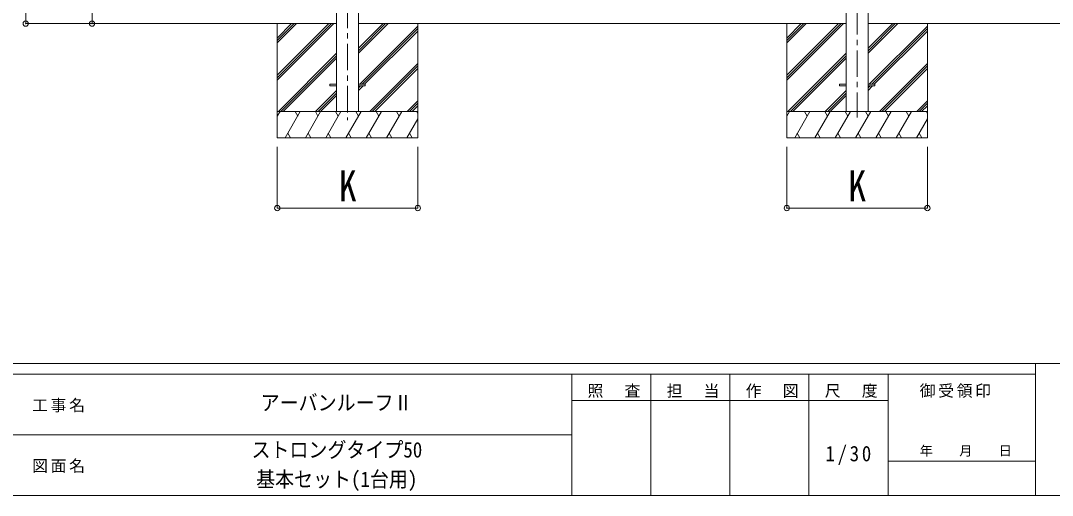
# Model space of a CAD drawing. Units: millimetres at full size, sheet at 1:30; details may follow other scales. Extents: x -8432 to 8432, y -5820 to 5820.
# Drawn here: x -435 to 5436, y -5820 to -3118 of the extents above; entities that cross this region are included whole.
import ezdxf
from ezdxf.enums import TextEntityAlignment as Align

# ---------------------------------------------------------------- set-up
doc = ezdxf.new("R2010")
doc.units = ezdxf.units.MM
doc.header["$LTSCALE"] = 30
doc.header["$PDMODE"] = 32
doc.header["$PDSIZE"] = 30
doc.linetypes.add('CHAIN1', pattern=[8, 5, -1, 1, -1])
for name, color, linetype, lineweight in [('0-0_0', 7, 'Continuous', 9), ('0-1_本体', 5, 'CHAIN1', 9), ('0-3_ELV2', 7, 'Continuous', 9), ('0-6_OTH_LINE', 7, 'Continuous', 9), ('0-E_DET2', 6, 'Continuous', 9), ('F-0_240', 7, 'Continuous', 9)]:
    doc.layers.add(name, color=color, linetype=linetype, lineweight=lineweight)
doc.styles.add('ＭＳ ゴシック', font='')
doc.styles.get('ＭＳ ゴシック').set_extended_font_data('MS Gothic')

msp = doc.modelspace()

# ---------------------------------------------------------------- linework, layer by layer
at = {"layer": '0-0_0'}
for p, q in [((216.66, -3134.45), (1362.71, -3134.45)), ((1025.21, -3134.45), (1025.21, -3784.45)), ((1025.21, -3428.63), (1319.39, -3134.45)), ((1025.21, -3442.77), (1333.53, -3134.45)), ((1025.21, -3456.91), (1347.68, -3134.45)), ((1025.21, -3244.78), (1135.54, -3134.45)), ((1025.21, -3230.64), (1121.4, -3134.45)), ((1025.21, -3216.5), (1107.26, -3134.45)), ((1487.71, -3134.45), (4262.63, -3134.45)), ((1487.71, -3302.78), (1656.04, -3134.45)), ((1487.71, -3288.64), (1641.9, -3134.45)), ((1487.71, -3274.5), (1627.76, -3134.45)), ((1494.39, -3479.95), (1825.21, -3149.13)), ((1508.53, -3479.95), (1825.21, -3163.27)), ((1825.21, -3134.45), (1825.21, -3784.45)), ((3925.13, -3134.45), (3925.13, -3784.45)), ((3925.13, -3428.63), (4219.31, -3134.45)), ((3925.13, -3442.77), (4233.45, -3134.45)), ((3925.13, -3456.91), (4247.6, -3134.45)), ((3925.13, -3244.78), (4035.46, -3134.45)), ((3925.13, -3230.64), (4021.32, -3134.45)), ((3925.13, -3216.5), (4007.18, -3134.45)), ((4387.63, -3134.45), (5481.19, -3134.45)), ((4387.63, -3302.78), (4555.96, -3134.45)), ((4387.63, -3288.64), (4541.82, -3134.45)), ((4387.63, -3274.5), (4527.68, -3134.45)), ((4394.31, -3479.95), (4725.13, -3149.13)), ((4408.45, -3479.95), (4725.13, -3163.27)), ((4725.13, -3134.45), (4725.13, -3784.45)), ((1522.67, -3479.95), (1825.21, -3177.41)), ((4422.59, -3479.95), (4725.13, -3177.41)), ((1031.52, -3634.45), (1362.71, -3303.26)), ((1045.66, -3634.45), (1362.71, -3317.4)), ((1059.81, -3634.45), (1362.71, -3331.55)), ((3931.44, -3634.45), (4262.63, -3303.26)), ((3945.58, -3634.45), (4262.63, -3317.4)), ((3959.73, -3634.45), (4262.63, -3331.55)), ((1552.02, -3634.45), (1825.21, -3361.26)), ((1566.16, -3634.45), (1825.21, -3375.4)), ((1580.31, -3634.45), (1825.21, -3389.55)), ((4451.94, -3634.45), (4725.13, -3361.26)), ((4466.08, -3634.45), (4725.13, -3375.4)), ((4480.23, -3634.45), (4725.13, -3389.55)), ((1362.71, -3515.39), (1243.65, -3634.45)), ((1487.71, -3514.91), (1513.67, -3488.95)), ((1487.71, -3500.77), (1499.53, -3488.95)), ((4262.63, -3515.39), (4143.57, -3634.45)), ((4387.63, -3514.91), (4413.59, -3488.95)), ((4387.63, -3500.77), (4399.45, -3488.95)), ((1257.8, -3634.45), (1362.71, -3529.54)), ((1271.94, -3634.45), (1362.71, -3543.68)), ((1764.15, -3634.45), (1825.21, -3573.39)), ((4157.72, -3634.45), (4262.63, -3529.54)), ((4171.86, -3634.45), (4262.63, -3543.68)), ((4664.07, -3634.45), (4725.13, -3573.39)), ((1825.21, -3634.45), (1025.21, -3634.45)), ((1025.21, -3661.95), (1041.09, -3634.45)), ((1069.96, -3784.45), (1156.56, -3634.45)), ((1141.56, -3660.43), (1126.56, -3634.45)), ((1185.43, -3784.45), (1272.03, -3634.45)), ((1257.03, -3660.43), (1242.03, -3634.45)), ((1300.9, -3784.45), (1387.5, -3634.45)), ((1372.5, -3660.43), (1357.5, -3634.45)), ((1416.37, -3784.45), (1502.97, -3634.45)), ((1487.97, -3660.43), (1472.97, -3634.45)), ((1531.84, -3784.45), (1618.44, -3634.45)), ((1603.44, -3660.43), (1588.44, -3634.45)), ((1647.31, -3784.45), (1733.91, -3634.45)), ((1703.91, -3634.45), (1718.91, -3660.43)), ((1778.3, -3634.45), (1825.21, -3587.54)), ((1792.44, -3634.45), (1825.21, -3601.68)), ((1819.38, -3634.45), (1825.21, -3644.55)), ((4725.13, -3634.45), (3925.13, -3634.45)), ((3925.13, -3661.95), (3941.01, -3634.45)), ((3969.88, -3784.45), (4056.48, -3634.45)), ((4041.48, -3660.43), (4026.48, -3634.45)), ((4085.35, -3784.45), (4171.95, -3634.45)), ((4156.95, -3660.43), (4141.95, -3634.45)), ((4200.82, -3784.45), (4287.42, -3634.45)), ((4272.42, -3660.43), (4257.42, -3634.45)), ((4316.29, -3784.45), (4402.89, -3634.45)), ((4387.89, -3660.43), (4372.89, -3634.45)), ((4431.76, -3784.45), (4518.36, -3634.45)), ((4503.36, -3660.43), (4488.36, -3634.45)), ((4547.23, -3784.45), (4633.83, -3634.45)), ((4603.83, -3634.45), (4618.83, -3660.43)), ((4678.22, -3634.45), (4725.13, -3587.54)), ((4692.36, -3634.45), (4725.13, -3601.68)), ((4719.3, -3634.45), (4725.13, -3644.55)), ((1762.78, -3784.45), (1825.21, -3676.31)), ((4662.7, -3784.45), (4725.13, -3676.31)), ((1025.21, -3784.45), (1825.21, -3784.45)), ((1084.96, -3758.47), (1099.96, -3784.45)), ((1200.43, -3758.47), (1215.43, -3784.45)), ((1315.9, -3758.47), (1330.9, -3784.45)), ((1431.37, -3758.47), (1446.37, -3784.45)), ((1546.84, -3758.47), (1561.84, -3784.45)), ((1662.31, -3758.47), (1677.31, -3784.45)), ((1777.78, -3758.47), (1792.78, -3784.45)), ((3925.13, -3784.45), (4725.13, -3784.45)), ((3984.88, -3758.47), (3999.88, -3784.45)), ((4100.35, -3758.47), (4115.35, -3784.45)), ((4215.82, -3758.47), (4230.82, -3784.45)), ((4331.29, -3758.47), (4346.29, -3784.45)), ((4446.76, -3758.47), (4461.76, -3784.45)), ((4562.23, -3758.47), (4577.23, -3784.45)), ((4677.7, -3758.47), (4692.7, -3784.45))]:
    msp.add_line(p, q, dxfattribs=at)
at = {"layer": '0-1_本体'}
for p, q in [((4325.13, -406.84), (4325.13, -3669.19)), ((1425.21, -609.63), (1425.21, -3685.06))]:
    msp.add_line(p, q, dxfattribs=at)
at = {"layer": '0-3_ELV2', "color": 4}
for p, q in [((4262.63, -577.77), (4262.63, -3634.45)), ((4387.63, -3634.45), (4387.63, -577.77)), ((1362.71, -3634.45), (1362.71, -780.55)), ((1487.71, -780.55), (1487.71, -3634.45)), ((1325.21, -3479.95), (1362.71, -3479.95)), ((1325.21, -3479.95), (1325.21, -3488.95)), ((1325.21, -3488.95), (1362.71, -3488.95)), ((1487.71, -3479.95), (1525.21, -3479.95)), ((1487.71, -3488.95), (1525.21, -3488.95)), ((1525.21, -3479.95), (1525.21, -3488.95)), ((4225.13, -3479.95), (4262.63, -3479.95)), ((4225.13, -3479.95), (4225.13, -3488.95)), ((4225.13, -3488.95), (4262.63, -3488.95)), ((4387.63, -3479.95), (4425.13, -3479.95)), ((4387.63, -3488.95), (4425.13, -3488.95)), ((4425.13, -3479.95), (4425.13, -3488.95))]:
    msp.add_line(p, q, dxfattribs=at)
at = {"layer": '0-6_OTH_LINE', "color": 6}
for p, q in [((1025.21, -4184.45), (1025.21, -3835.45)), ((1825.21, -4184.45), (1825.21, -3835.45)), ((3925.13, -4184.45), (3925.13, -3835.45)), ((4725.13, -4184.45), (4725.13, -3835.45)), ((1025.21, -4184.45), (1825.21, -4184.45)), ((3925.13, -4184.45), (4725.13, -4184.45))]:
    msp.add_line(p, q, dxfattribs=at)
for p in [(1025.21, -4184.45), (1825.21, -4184.45), (3925.13, -4184.45), (4725.13, -4184.45)]:
    msp.add_point(p, dxfattribs=at)
at = {"layer": '0-E_DET2'}
for p, q in [((-406.37, -3134.45), (-406.37, -670.68)), ((-28.62, -3134.45), (-28.62, -779.45)), ((-406.37, -3134.45), (266.67, -3134.45)), ((-28.62, -3134.45), (266.67, -3134.45))]:
    msp.add_line(p, q, dxfattribs=at)
for p in [(-406.37, -3134.45), (-28.62, -3134.45)]:
    msp.add_point(p, dxfattribs=at)
at = {"layer": 'F-0_240', "color": 5}
for p, q in [((-8432.06, -5070), (8007.94, -5070)), ((5341.19, -5070), (5341.19, -5820)), ((-8432.06, -5130), (5341.19, -5130)), ((2701.18, -5130), (2701.18, -5820)), ((3151.18, -5130), (3151.18, -5820)), ((3601.18, -5130), (3601.18, -5820)), ((4051.18, -5130), (4051.18, -5820)), ((4501.18, -5130), (4501.18, -5820)), ((2701.18, -5280), (4501.18, -5280)), ((-3448.82, -5475), (2701.18, -5475)), ((4501.18, -5625), (5341.19, -5625)), ((-8432.06, -5820), (8007.94, -5820))]:
    msp.add_line(p, q, dxfattribs=at)

# ---------------------------------------------------------------- texts
at = {"layer": '0-6_OTH_LINE', "style": 'ＭＳ ゴシック', "width": 0.85}
for p in [(1375.21, -4199.45), (4275.13, -4199.45)]:
    msp.add_text('K', height=176, dxfattribs=at).set_placement(p, align=Align.BOTTOM_LEFT)
at = {"layer": 'F-0_240', "style": 'ＭＳ ゴシック', "width": 0.9}
for s, p in [('アーバンルーフⅡ', (931.18, -5362.5)), ('ストロングタイプ50', (878.68, -5630.88)), ('基本セット(1台用)', (904.93, -5798.5))]:
    msp.add_text(s, height=87.98, dxfattribs=at).set_placement(p, align=Align.BOTTOM_LEFT)
at = {"layer": 'F-0_240', "style": 'ＭＳ ゴシック'}
msp.add_text('年\u3000\u3000月\u3000\u3000日', height=54.99, dxfattribs=at).set_placement((4681.19, -5610), align=Align.BOTTOM_LEFT)
at = {"layer": 'F-0_240', "attachment_point": 7, "style": 'ＭＳ ゴシック'}
for s, insert, char_height in [('\\T1.17;照\u3000査', (2791.19, -5265), 65.98), ('\\T1.17;担\u3000当', (3241.19, -5265), 65.98), ('\\T1.17;作\u3000図', (3691.18, -5265), 65.98), ('\\T1.17;尺\u3000度', (4141.19, -5265), 65.98), ('\\T1.17;御受領印', (4681.18, -5265), 65.98), ('\\T1.17;工事名', (-369.71, -5347.5), 65.98), ('\\T1.28;\\W0.9;1/30', (4144.93, -5647.5), 87.98), ('\\T1.17;図面名', (-369.71, -5692.5), 65.98)]:
    msp.add_mtext(s, dxfattribs=dict(at, insert=insert, char_height=char_height))

doc.saveas('drawing.dxf')
